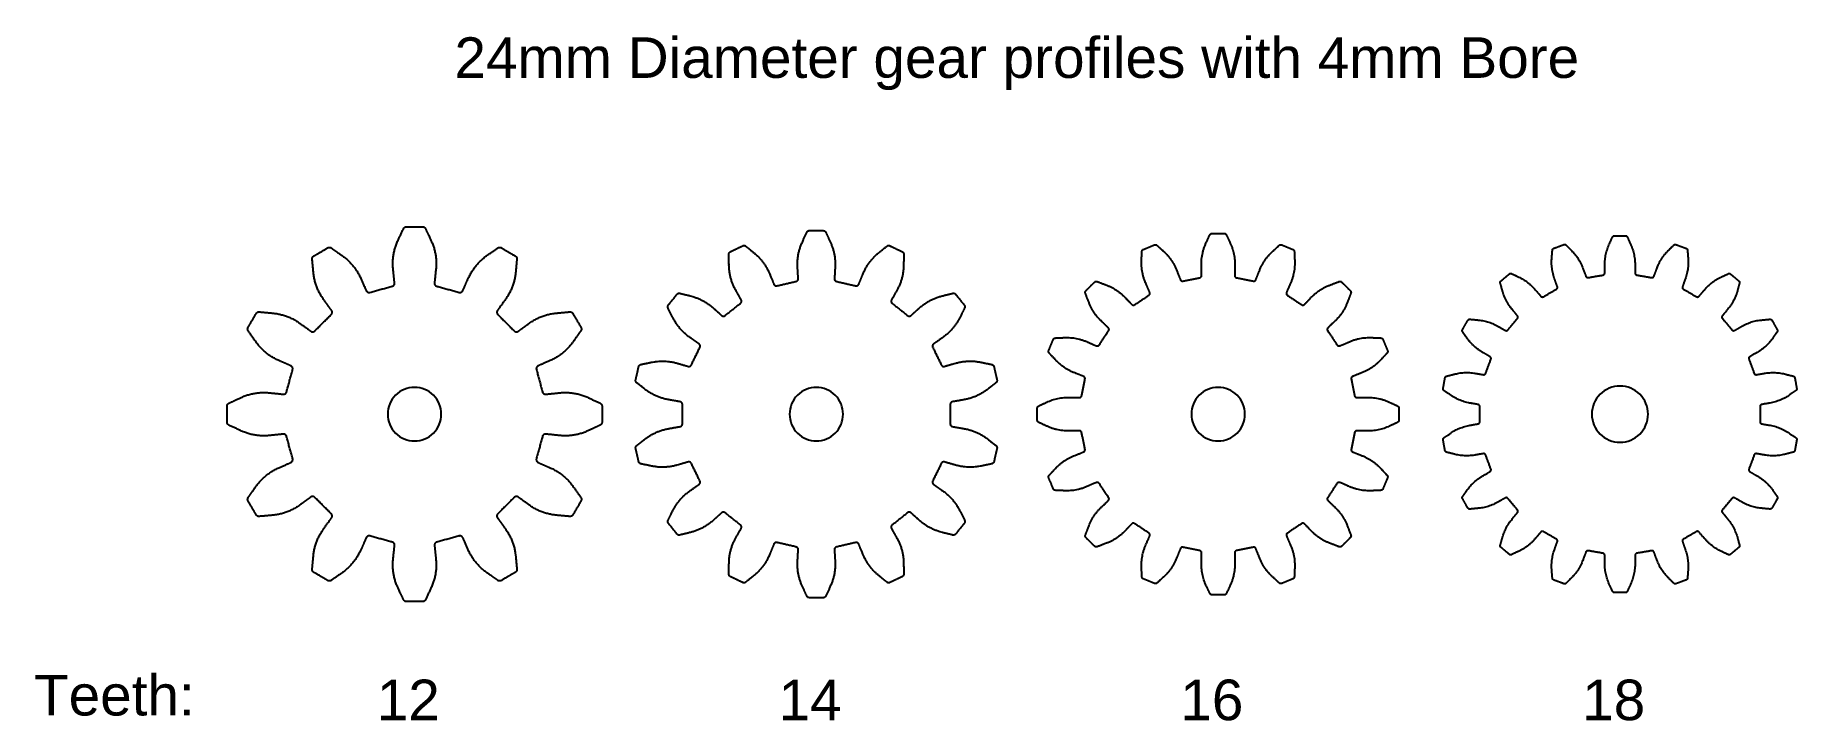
# Model space of a CAD drawing. Extents: x -73 to 59, y -18 to 33.
import ezdxf

# ---------------------------------------------------------------- set-up
doc = ezdxf.new("R2010")
doc.units = 0
doc.header["$LTSCALE"] = 25.4
doc.layers.add('NONE', color=7, linetype='CONTINUOUS')
doc.styles.add('ARIAL', font='Arial')

# ---------------------------------------------------------------- blocks, each defined once
blk = doc.blocks.new('SPUR_GEAR')
at = {"layer": 'NONE', "color": 17, "linetype": 'CONTINUOUS', "flags": 128}
blk.add_lwpolyline([(0, 2, 0.414214), (-2, 0, 0.414214), (0, -2, 0.414214), (2, 0, 0.414214)], format="xyb", close=True, dxfattribs=at)
at = {"layer": 'NONE', "color": 17, "linetype": 'CONTINUOUS'}
blk.add_rational_spline([(-3.33, 9.1), (-3.53, 9.05), (-3.61, 9.24), (-3.81, 9.68), (-4, 10.12), (-4.48, 11.19), (-5.41, 11.85), (-5.82, 12.13), (-6.22, 12.42), (-6.35, 12.5), (-6.48, 12.43), (-7, 12.12), (-7.52, 11.82), (-7.65, 11.75), (-7.64, 11.6), (-7.6, 11.1), (-7.55, 10.61), (-7.45, 9.47), (-6.76, 8.53), (-6.48, 8.13), (-6.19, 7.74), (-6.08, 7.58), (-6.22, 7.44), (-6.83, 6.83), (-7.44, 6.22), (-7.58, 6.08), (-7.74, 6.19), (-8.13, 6.48), (-8.53, 6.76), (-9.47, 7.45), (-10.61, 7.55), (-11.1, 7.6), (-11.6, 7.64), (-11.75, 7.65), (-11.82, 7.52), (-12.12, 7), (-12.43, 6.48), (-12.5, 6.35), (-12.42, 6.22), (-12.13, 5.82), (-11.85, 5.41), (-11.19, 4.48), (-10.12, 4), (-9.68, 3.81), (-9.24, 3.61), (-9.05, 3.53), (-9.1, 3.33), (-9.33, 2.5), (-9.55, 1.67), (-9.6, 1.47), (-9.8, 1.49), (-10.28, 1.54), (-10.77, 1.59), (-11.93, 1.72), (-12.96, 1.24), (-13.41, 1.03), (-13.86, 0.82), (-14, 0.75), (-14, 0.6), (-14, 0), (-14, -0.6), (-14, -0.75), (-13.86, -0.82), (-13.41, -1.03), (-12.96, -1.24), (-11.93, -1.72), (-10.77, -1.59), (-10.28, -1.54), (-9.8, -1.49), (-9.6, -1.47), (-9.55, -1.67), (-9.33, -2.5), (-9.1, -3.33), (-9.05, -3.53), (-9.24, -3.61), (-9.68, -3.81), (-10.12, -4), (-11.19, -4.48), (-11.85, -5.41), (-12.13, -5.82), (-12.42, -6.22), (-12.5, -6.35), (-12.43, -6.48), (-12.12, -7), (-11.82, -7.52), (-11.75, -7.65), (-11.6, -7.64), (-11.1, -7.6), (-10.61, -7.55), (-9.47, -7.45), (-8.53, -6.76), (-8.13, -6.48), (-7.74, -6.19), (-7.58, -6.08), (-7.44, -6.22), (-6.83, -6.83), (-6.22, -7.44), (-6.08, -7.58), (-6.19, -7.74), (-6.48, -8.13), (-6.76, -8.53), (-7.45, -9.47), (-7.55, -10.61), (-7.6, -11.1), (-7.64, -11.6), (-7.65, -11.75), (-7.52, -11.82), (-7, -12.12), (-6.48, -12.43), (-6.35, -12.5), (-6.22, -12.42), (-5.82, -12.13), (-5.41, -11.85), (-4.48, -11.19), (-4, -10.12), (-3.81, -9.68), (-3.61, -9.24), (-3.53, -9.05), (-3.33, -9.1), (-2.5, -9.33), (-1.67, -9.55), (-1.47, -9.6), (-1.49, -9.8), (-1.54, -10.28), (-1.59, -10.77), (-1.72, -11.93), (-1.24, -12.96), (-1.03, -13.41), (-0.82, -13.86), (-0.75, -14), (-0.6, -14), (0, -14), (0.6, -14), (0.75, -14), (0.82, -13.86), (1.03, -13.41), (1.24, -12.96), (1.72, -11.93), (1.59, -10.77), (1.54, -10.28), (1.49, -9.8), (1.47, -9.6), (1.67, -9.55), (2.5, -9.33), (3.33, -9.1), (3.53, -9.05), (3.61, -9.24), (3.81, -9.68), (4, -10.12), (4.48, -11.19), (5.41, -11.85), (5.82, -12.13), (6.22, -12.42), (6.35, -12.5), (6.48, -12.43), (7, -12.12), (7.52, -11.82), (7.65, -11.75), (7.64, -11.6), (7.6, -11.1), (7.55, -10.61), (7.45, -9.47), (6.76, -8.53), (6.48, -8.13), (6.19, -7.74), (6.08, -7.58), (6.22, -7.44), (6.83, -6.83), (7.44, -6.22), (7.58, -6.08), (7.74, -6.19), (8.13, -6.48), (8.53, -6.76), (9.47, -7.45), (10.61, -7.55), (11.1, -7.6), (11.6, -7.64), (11.75, -7.65), (11.82, -7.52), (12.12, -7), (12.43, -6.48), (12.5, -6.35), (12.42, -6.22), (12.13, -5.82), (11.85, -5.41), (11.19, -4.48), (10.12, -4), (9.68, -3.81), (9.24, -3.61), (9.05, -3.53), (9.1, -3.33), (9.33, -2.5), (9.55, -1.67), (9.6, -1.47), (9.8, -1.49), (10.28, -1.54), (10.77, -1.59), (11.93, -1.72), (12.96, -1.24), (13.41, -1.03), (13.86, -0.82), (14, -0.75), (14, -0.6), (14, 0), (14, 0.6), (14, 0.75), (13.86, 0.82), (13.41, 1.03), (12.96, 1.24), (11.93, 1.72), (10.77, 1.59), (10.28, 1.54), (9.8, 1.49), (9.6, 1.47), (9.55, 1.67), (9.33, 2.5), (9.1, 3.33), (9.05, 3.53), (9.24, 3.61), (9.68, 3.81), (10.12, 4), (11.19, 4.48), (11.85, 5.41), (12.13, 5.82), (12.42, 6.22), (12.5, 6.35), (12.43, 6.48), (12.12, 7), (11.82, 7.52), (11.75, 7.65), (11.6, 7.64), (11.1, 7.6), (10.61, 7.55), (9.47, 7.45), (8.53, 6.76), (8.13, 6.48), (7.74, 6.19), (7.58, 6.08), (7.44, 6.22), (6.83, 6.83), (6.22, 7.44), (6.08, 7.58), (6.19, 7.74), (6.48, 8.13), (6.76, 8.53), (7.45, 9.47), (7.55, 10.61), (7.6, 11.1), (7.64, 11.6), (7.65, 11.75), (7.52, 11.82), (7, 12.12), (6.48, 12.43), (6.35, 12.5), (6.22, 12.42), (5.82, 12.13), (5.41, 11.85), (4.48, 11.19), (4, 10.12), (3.81, 9.68), (3.61, 9.24), (3.53, 9.05), (3.33, 9.1), (2.5, 9.33), (1.67, 9.55), (1.47, 9.6), (1.49, 9.8), (1.54, 10.28), (1.59, 10.77), (1.72, 11.93), (1.24, 12.96), (1.03, 13.41), (0.82, 13.86), (0.75, 14), (0.6, 14), (0, 14), (-0.6, 14), (-0.75, 14), (-0.82, 13.86), (-1.03, 13.41), (-1.24, 12.96), (-1.72, 11.93), (-1.59, 10.77), (-1.54, 10.28), (-1.49, 9.8), (-1.47, 9.6), (-1.67, 9.55), (-2.5, 9.33), (-3.33, 9.1)], [1, 0.760247326034, 1, 1, 1, 1, 1, 1, 1, 0.843096600014, 1, 1, 1, 0.843096600014, 1, 1, 1, 1, 1, 1, 1, 0.760247326034, 1, 1, 1, 0.760247326034, 1, 1, 1, 1, 1, 1, 1, 0.843096600014, 1, 1, 1, 0.843096600014, 1, 1, 1, 1, 1, 1, 1, 0.760247326034, 1, 1, 1, 0.760247326034, 1, 1, 1, 1, 1, 1, 1, 0.843096600014, 1, 1, 1, 0.843096600014, 1, 1, 1, 1, 1, 1, 1, 0.760247326034, 1, 1, 1, 0.760247326034, 1, 1, 1, 1, 1, 1, 1, 0.843096600014, 1, 1, 1, 0.843096600014, 1, 1, 1, 1, 1, 1, 1, 0.760247326034, 1, 1, 1, 0.760247326034, 1, 1, 1, 1, 1, 1, 1, 0.843096600014, 1, 1, 1, 0.843096600014, 1, 1, 1, 1, 1, 1, 1, 0.760247326034, 1, 1, 1, 0.760247326034, 1, 1, 1, 1, 1, 1, 1, 0.843096600014, 1, 1, 1, 0.843096600014, 1, 1, 1, 1, 1, 1, 1, 0.760247326034, 1, 1, 1, 0.760247326034, 1, 1, 1, 1, 1, 1, 1, 0.843096600014, 1, 1, 1, 0.843096600014, 1, 1, 1, 1, 1, 1, 1, 0.760247326034, 1, 1, 1, 0.760247326034, 1, 1, 1, 1, 1, 1, 1, 0.843096600014, 1, 1, 1, 0.843096600014, 1, 1, 1, 1, 1, 1, 1, 0.760247326034, 1, 1, 1, 0.760247326034, 1, 1, 1, 1, 1, 1, 1, 0.843096600014, 1, 1, 1, 0.843096600014, 1, 1, 1, 1, 1, 1, 1, 0.760247326034, 1, 1, 1, 0.760247326034, 1, 1, 1, 1, 1, 1, 1, 0.843096600014, 1, 1, 1, 0.843096600014, 1, 1, 1, 1, 1, 1, 1, 0.760247326034, 1, 1, 1, 0.760247326034, 1, 1, 1, 1, 1, 1, 1, 0.843096600014, 1, 1, 1, 0.843096600014, 1, 1, 1, 1, 1, 1, 1, 0.760247326034, 1, 1, 1, 0.760247326034, 1, 1, 1, 1, 1, 1, 1, 0.843096600014, 1, 1, 1, 0.843096600014, 1, 1, 1, 1, 1, 1, 1, 0.760247326034, 1, 1, 1], degree=2, knots=[0, 0, 0, 1, 1, 2, 2, 3, 3, 4, 4, 5, 5, 6, 6, 7, 7, 8, 8, 9, 9, 10, 10, 11, 11, 12, 12, 13, 13, 14, 14, 15, 15, 16, 16, 17, 17, 18, 18, 19, 19, 20, 20, 21, 21, 22, 22, 23, 23, 24, 24, 25, 25, 26, 26, 27, 27, 28, 28, 29, 29, 30, 30, 31, 31, 32, 32, 33, 33, 34, 34, 35, 35, 36, 36, 37, 37, 38, 38, 39, 39, 40, 40, 41, 41, 42, 42, 43, 43, 44, 44, 45, 45, 46, 46, 47, 47, 48, 48, 49, 49, 50, 50, 51, 51, 52, 52, 53, 53, 54, 54, 55, 55, 56, 56, 57, 57, 58, 58, 59, 59, 60, 60, 61, 61, 62, 62, 63, 63, 64, 64, 65, 65, 66, 66, 67, 67, 68, 68, 69, 69, 70, 70, 71, 71, 72, 72, 73, 73, 74, 74, 75, 75, 76, 76, 77, 77, 78, 78, 79, 79, 80, 80, 81, 81, 82, 82, 83, 83, 84, 84, 85, 85, 86, 86, 87, 87, 88, 88, 89, 89, 90, 90, 91, 91, 92, 92, 93, 93, 94, 94, 95, 95, 96, 96, 97, 97, 98, 98, 99, 99, 100, 100, 101, 101, 102, 102, 103, 103, 104, 104, 105, 105, 106, 106, 107, 107, 108, 108, 109, 109, 110, 110, 111, 111, 112, 112, 113, 113, 114, 114, 115, 115, 116, 116, 117, 117, 118, 118, 119, 119, 120, 120, 121, 121, 122, 122, 123, 123, 124, 124, 125, 125, 126, 126, 127, 127, 128, 128, 129, 129, 130, 130, 131, 131, 132, 132, 133, 133, 134, 134, 135, 135, 136, 136, 137, 137, 138, 138, 139, 139, 140, 140, 141, 141, 142, 142, 143, 143, 144, 144, 144], dxfattribs=at)
blk = doc.blocks.new('SPUR_GEAR-1')
at = {"layer": 'NONE', "color": 17, "linetype": 'CONTINUOUS', "flags": 128}
blk.add_lwpolyline([(0, 2, 0.414214), (-2, 0, 0.414214), (0, -2, 0.414214), (2, 0, 0.414214)], format="xyb", close=True, dxfattribs=at)
at = {"layer": 'NONE', "color": 17, "linetype": 'CONTINUOUS'}
blk.add_rational_spline([(-2.94, 9.59), (-3.11, 9.55), (-3.17, 9.71), (-3.33, 10.09), (-3.49, 10.48), (-3.87, 11.4), (-4.62, 12.02), (-4.94, 12.29), (-5.27, 12.55), (-5.37, 12.64), (-5.48, 12.58), (-5.95, 12.36), (-6.42, 12.13), (-6.53, 12.08), (-6.53, 11.95), (-6.52, 11.53), (-6.52, 11.11), (-6.5, 10.14), (-6.02, 9.26), (-5.81, 8.9), (-5.61, 8.53), (-5.53, 8.38), (-5.66, 8.28), (-6.24, 7.82), (-6.81, 7.36), (-6.94, 7.26), (-7.07, 7.37), (-7.38, 7.65), (-7.69, 7.93), (-8.44, 8.59), (-9.38, 8.83), (-9.79, 8.93), (-10.19, 9.03), (-10.32, 9.06), (-10.4, 8.96), (-10.72, 8.55), (-11.05, 8.15), (-11.13, 8.04), (-11.07, 7.93), (-10.88, 7.55), (-10.69, 7.18), (-10.26, 6.31), (-9.44, 5.73), (-9.1, 5.49), (-8.76, 5.25), (-8.62, 5.15), (-8.69, 5), (-9.01, 4.34), (-9.33, 3.68), (-9.4, 3.53), (-9.57, 3.57), (-9.97, 3.69), (-10.37, 3.8), (-11.33, 4.08), (-12.28, 3.88), (-12.69, 3.8), (-13.1, 3.71), (-13.23, 3.68), (-13.26, 3.56), (-13.37, 3.05), (-13.49, 2.55), (-13.51, 2.42), (-13.41, 2.34), (-13.08, 2.09), (-12.75, 1.83), (-11.98, 1.24), (-10.99, 1.07), (-10.58, 1), (-10.17, 0.93), (-10, 0.9), (-10, 0.73), (-10, 0), (-10, -0.73), (-10, -0.9), (-10.17, -0.93), (-10.58, -1), (-10.99, -1.07), (-11.98, -1.24), (-12.75, -1.83), (-13.08, -2.09), (-13.41, -2.34), (-13.51, -2.42), (-13.49, -2.55), (-13.37, -3.05), (-13.26, -3.56), (-13.23, -3.68), (-13.1, -3.71), (-12.69, -3.8), (-12.28, -3.88), (-11.33, -4.08), (-10.37, -3.8), (-9.97, -3.69), (-9.57, -3.57), (-9.4, -3.53), (-9.33, -3.68), (-9.01, -4.34), (-8.69, -5), (-8.62, -5.15), (-8.76, -5.25), (-9.1, -5.49), (-9.44, -5.73), (-10.26, -6.31), (-10.69, -7.18), (-10.88, -7.55), (-11.07, -7.93), (-11.13, -8.04), (-11.05, -8.15), (-10.72, -8.55), (-10.4, -8.96), (-10.32, -9.06), (-10.19, -9.03), (-9.79, -8.93), (-9.38, -8.83), (-8.44, -8.59), (-7.69, -7.93), (-7.38, -7.65), (-7.07, -7.37), (-6.94, -7.26), (-6.81, -7.36), (-6.24, -7.82), (-5.66, -8.28), (-5.53, -8.38), (-5.61, -8.53), (-5.81, -8.9), (-6.02, -9.26), (-6.5, -10.14), (-6.52, -11.11), (-6.52, -11.53), (-6.53, -11.95), (-6.53, -12.08), (-6.42, -12.13), (-5.95, -12.36), (-5.48, -12.58), (-5.37, -12.64), (-5.27, -12.55), (-4.94, -12.29), (-4.62, -12.02), (-3.87, -11.4), (-3.49, -10.48), (-3.33, -10.09), (-3.17, -9.71), (-3.11, -9.55), (-2.94, -9.59), (-2.23, -9.75), (-1.51, -9.92), (-1.35, -9.95), (-1.35, -10.12), (-1.38, -10.54), (-1.4, -10.95), (-1.46, -11.95), (-1.05, -12.83), (-0.88, -13.22), (-0.7, -13.6), (-0.65, -13.71), (-0.52, -13.71), (0, -13.71), (0.52, -13.71), (0.65, -13.71), (0.7, -13.6), (0.88, -13.22), (1.05, -12.83), (1.46, -11.95), (1.4, -10.95), (1.38, -10.54), (1.35, -10.12), (1.35, -9.95), (1.51, -9.92), (2.23, -9.75), (2.94, -9.59), (3.11, -9.55), (3.17, -9.71), (3.33, -10.09), (3.49, -10.48), (3.87, -11.4), (4.62, -12.02), (4.94, -12.29), (5.27, -12.55), (5.37, -12.64), (5.48, -12.58), (5.95, -12.36), (6.42, -12.13), (6.53, -12.08), (6.53, -11.95), (6.52, -11.53), (6.52, -11.11), (6.5, -10.14), (6.02, -9.26), (5.81, -8.9), (5.61, -8.53), (5.53, -8.38), (5.66, -8.28), (6.24, -7.82), (6.81, -7.36), (6.94, -7.26), (7.07, -7.37), (7.38, -7.65), (7.69, -7.93), (8.44, -8.59), (9.38, -8.83), (9.79, -8.93), (10.19, -9.03), (10.32, -9.06), (10.4, -8.96), (10.72, -8.55), (11.05, -8.15), (11.13, -8.04), (11.07, -7.93), (10.88, -7.55), (10.69, -7.18), (10.26, -6.31), (9.44, -5.73), (9.1, -5.49), (8.76, -5.25), (8.62, -5.15), (8.69, -5), (9.01, -4.34), (9.33, -3.68), (9.4, -3.53), (9.57, -3.57), (9.97, -3.69), (10.37, -3.8), (11.33, -4.08), (12.28, -3.88), (12.69, -3.8), (13.1, -3.71), (13.23, -3.68), (13.26, -3.56), (13.37, -3.05), (13.49, -2.55), (13.51, -2.42), (13.41, -2.34), (13.08, -2.09), (12.75, -1.83), (11.98, -1.24), (10.99, -1.07), (10.58, -1), (10.17, -0.93), (10, -0.9), (10, -0.73), (10, 0), (10, 0.73), (10, 0.9), (10.17, 0.93), (10.58, 1), (10.99, 1.07), (11.98, 1.24), (12.75, 1.83), (13.08, 2.09), (13.41, 2.34), (13.51, 2.42), (13.49, 2.55), (13.37, 3.05), (13.26, 3.56), (13.23, 3.68), (13.1, 3.71), (12.69, 3.8), (12.28, 3.88), (11.33, 4.08), (10.37, 3.8), (9.97, 3.69), (9.57, 3.57), (9.4, 3.53), (9.33, 3.68), (9.01, 4.34), (8.69, 5), (8.62, 5.15), (8.76, 5.25), (9.1, 5.49), (9.44, 5.73), (10.26, 6.31), (10.69, 7.18), (10.88, 7.55), (11.07, 7.93), (11.13, 8.04), (11.05, 8.15), (10.72, 8.55), (10.4, 8.96), (10.32, 9.06), (10.19, 9.03), (9.79, 8.93), (9.38, 8.83), (8.44, 8.59), (7.69, 7.93), (7.38, 7.65), (7.07, 7.37), (6.94, 7.26), (6.81, 7.36), (6.24, 7.82), (5.66, 8.28), (5.53, 8.38), (5.61, 8.53), (5.81, 8.9), (6.02, 9.26), (6.5, 10.14), (6.52, 11.11), (6.52, 11.53), (6.53, 11.95), (6.53, 12.08), (6.42, 12.13), (5.95, 12.36), (5.48, 12.58), (5.37, 12.64), (5.27, 12.55), (4.94, 12.29), (4.62, 12.02), (3.87, 11.4), (3.49, 10.48), (3.33, 10.09), (3.17, 9.71), (3.11, 9.55), (2.94, 9.59), (2.23, 9.75), (1.51, 9.92), (1.35, 9.95), (1.35, 10.12), (1.38, 10.54), (1.4, 10.95), (1.46, 11.95), (1.05, 12.83), (0.88, 13.22), (0.7, 13.6), (0.65, 13.71), (0.52, 13.71), (0, 13.71), (-0.52, 13.71), (-0.65, 13.71), (-0.7, 13.6), (-0.88, 13.22), (-1.05, 12.83), (-1.46, 11.95), (-1.4, 10.95), (-1.38, 10.54), (-1.35, 10.12), (-1.35, 9.95), (-1.51, 9.92), (-2.23, 9.75), (-2.94, 9.59)], [1, 0.763767219356, 1, 1, 1, 1, 1, 1, 1, 0.842275960132, 1, 1, 1, 0.842275960132, 1, 1, 1, 1, 1, 1, 1, 0.763767219356, 1, 1, 1, 0.763767219356, 1, 1, 1, 1, 1, 1, 1, 0.842275960132, 1, 1, 1, 0.842275960132, 1, 1, 1, 1, 1, 1, 1, 0.763767219356, 1, 1, 1, 0.763767219356, 1, 1, 1, 1, 1, 1, 1, 0.842275960132, 1, 1, 1, 0.842275960132, 1, 1, 1, 1, 1, 1, 1, 0.763767219356, 1, 1, 1, 0.763767219356, 1, 1, 1, 1, 1, 1, 1, 0.842275960132, 1, 1, 1, 0.842275960132, 1, 1, 1, 1, 1, 1, 1, 0.763767219356, 1, 1, 1, 0.763767219356, 1, 1, 1, 1, 1, 1, 1, 0.842275960132, 1, 1, 1, 0.842275960132, 1, 1, 1, 1, 1, 1, 1, 0.763767219356, 1, 1, 1, 0.763767219356, 1, 1, 1, 1, 1, 1, 1, 0.842275960132, 1, 1, 1, 0.842275960132, 1, 1, 1, 1, 1, 1, 1, 0.763767219356, 1, 1, 1, 0.763767219356, 1, 1, 1, 1, 1, 1, 1, 0.842275960132, 1, 1, 1, 0.842275960132, 1, 1, 1, 1, 1, 1, 1, 0.763767219356, 1, 1, 1, 0.763767219356, 1, 1, 1, 1, 1, 1, 1, 0.842275960132, 1, 1, 1, 0.842275960132, 1, 1, 1, 1, 1, 1, 1, 0.763767219356, 1, 1, 1, 0.763767219356, 1, 1, 1, 1, 1, 1, 1, 0.842275960132, 1, 1, 1, 0.842275960132, 1, 1, 1, 1, 1, 1, 1, 0.763767219356, 1, 1, 1, 0.763767219356, 1, 1, 1, 1, 1, 1, 1, 0.842275960132, 1, 1, 1, 0.842275960132, 1, 1, 1, 1, 1, 1, 1, 0.763767219356, 1, 1, 1, 0.763767219356, 1, 1, 1, 1, 1, 1, 1, 0.842275960132, 1, 1, 1, 0.842275960132, 1, 1, 1, 1, 1, 1, 1, 0.763767219356, 1, 1, 1, 0.763767219356, 1, 1, 1, 1, 1, 1, 1, 0.842275960132, 1, 1, 1, 0.842275960132, 1, 1, 1, 1, 1, 1, 1, 0.763767219356, 1, 1, 1, 0.763767219356, 1, 1, 1, 1, 1, 1, 1, 0.842275960132, 1, 1, 1, 0.842275960132, 1, 1, 1, 1, 1, 1, 1, 0.763767219356, 1, 1, 1, 0.763767219356, 1, 1, 1, 1, 1, 1, 1, 0.842275960132, 1, 1, 1, 0.842275960132, 1, 1, 1, 1, 1, 1, 1, 0.763767219356, 1, 1, 1], degree=2, knots=[0, 0, 0, 1, 1, 2, 2, 3, 3, 4, 4, 5, 5, 6, 6, 7, 7, 8, 8, 9, 9, 10, 10, 11, 11, 12, 12, 13, 13, 14, 14, 15, 15, 16, 16, 17, 17, 18, 18, 19, 19, 20, 20, 21, 21, 22, 22, 23, 23, 24, 24, 25, 25, 26, 26, 27, 27, 28, 28, 29, 29, 30, 30, 31, 31, 32, 32, 33, 33, 34, 34, 35, 35, 36, 36, 37, 37, 38, 38, 39, 39, 40, 40, 41, 41, 42, 42, 43, 43, 44, 44, 45, 45, 46, 46, 47, 47, 48, 48, 49, 49, 50, 50, 51, 51, 52, 52, 53, 53, 54, 54, 55, 55, 56, 56, 57, 57, 58, 58, 59, 59, 60, 60, 61, 61, 62, 62, 63, 63, 64, 64, 65, 65, 66, 66, 67, 67, 68, 68, 69, 69, 70, 70, 71, 71, 72, 72, 73, 73, 74, 74, 75, 75, 76, 76, 77, 77, 78, 78, 79, 79, 80, 80, 81, 81, 82, 82, 83, 83, 84, 84, 85, 85, 86, 86, 87, 87, 88, 88, 89, 89, 90, 90, 91, 91, 92, 92, 93, 93, 94, 94, 95, 95, 96, 96, 97, 97, 98, 98, 99, 99, 100, 100, 101, 101, 102, 102, 103, 103, 104, 104, 105, 105, 106, 106, 107, 107, 108, 108, 109, 109, 110, 110, 111, 111, 112, 112, 113, 113, 114, 114, 115, 115, 116, 116, 117, 117, 118, 118, 119, 119, 120, 120, 121, 121, 122, 122, 123, 123, 124, 124, 125, 125, 126, 126, 127, 127, 128, 128, 129, 129, 130, 130, 131, 131, 132, 132, 133, 133, 134, 134, 135, 135, 136, 136, 137, 137, 138, 138, 139, 139, 140, 140, 141, 141, 142, 142, 143, 143, 144, 144, 145, 145, 146, 146, 147, 147, 148, 148, 149, 149, 150, 150, 151, 151, 152, 152, 153, 153, 154, 154, 155, 155, 156, 156, 157, 157, 158, 158, 159, 159, 160, 160, 161, 161, 162, 162, 163, 163, 164, 164, 165, 165, 166, 166, 167, 167, 168, 168, 168], dxfattribs=at)
blk = doc.blocks.new('SPUR_GEAR-2')
at = {"layer": 'NONE', "color": 17, "linetype": 'CONTINUOUS', "flags": 128}
blk.add_lwpolyline([(0, 2, 0.414214), (-2, 0, 0.414214), (0, -2, 0.414214), (2, 0, 0.414214)], format="xyb", close=True, dxfattribs=at)
at = {"layer": 'NONE', "color": 17, "linetype": 'CONTINUOUS'}
blk.add_rational_spline([(-2.63, 9.94), (-2.77, 9.91), (-2.82, 10.05), (-2.96, 10.39), (-3.09, 10.73), (-3.41, 11.54), (-4.03, 12.12), (-4.29, 12.36), (-4.56, 12.61), (-4.64, 12.69), (-4.75, 12.65), (-5.17, 12.47), (-5.59, 12.3), (-5.69, 12.26), (-5.69, 12.14), (-5.71, 11.78), (-5.72, 11.41), (-5.75, 10.57), (-5.4, 9.77), (-5.25, 9.44), (-5.11, 9.1), (-5.05, 8.97), (-5.17, 8.88), (-5.7, 8.53), (-6.23, 8.18), (-6.35, 8.09), (-6.45, 8.2), (-6.71, 8.46), (-6.96, 8.73), (-7.57, 9.36), (-8.36, 9.65), (-8.7, 9.78), (-9.04, 9.91), (-9.14, 9.95), (-9.22, 9.87), (-9.55, 9.55), (-9.87, 9.22), (-9.95, 9.14), (-9.91, 9.04), (-9.78, 8.7), (-9.65, 8.36), (-9.36, 7.57), (-8.73, 6.96), (-8.46, 6.71), (-8.2, 6.45), (-8.09, 6.35), (-8.18, 6.23), (-8.53, 5.7), (-8.88, 5.17), (-8.97, 5.05), (-9.1, 5.11), (-9.44, 5.25), (-9.77, 5.4), (-10.57, 5.75), (-11.41, 5.72), (-11.78, 5.71), (-12.14, 5.69), (-12.26, 5.69), (-12.3, 5.59), (-12.47, 5.17), (-12.65, 4.75), (-12.69, 4.64), (-12.61, 4.56), (-12.36, 4.29), (-12.12, 4.03), (-11.54, 3.41), (-10.73, 3.09), (-10.39, 2.96), (-10.05, 2.82), (-9.91, 2.77), (-9.94, 2.63), (-10.06, 2), (-10.19, 1.38), (-10.22, 1.23), (-10.36, 1.24), (-10.73, 1.24), (-11.09, 1.25), (-11.97, 1.27), (-12.74, 0.92), (-13.07, 0.77), (-13.4, 0.61), (-13.5, 0.57), (-13.5, 0.45), (-13.5, 0), (-13.5, -0.45), (-13.5, -0.57), (-13.4, -0.61), (-13.07, -0.77), (-12.74, -0.92), (-11.97, -1.27), (-11.09, -1.25), (-10.73, -1.24), (-10.36, -1.24), (-10.22, -1.23), (-10.19, -1.38), (-10.06, -2), (-9.94, -2.63), (-9.91, -2.77), (-10.05, -2.82), (-10.39, -2.96), (-10.73, -3.09), (-11.54, -3.41), (-12.12, -4.03), (-12.36, -4.29), (-12.61, -4.56), (-12.69, -4.64), (-12.65, -4.75), (-12.47, -5.17), (-12.3, -5.59), (-12.26, -5.69), (-12.14, -5.69), (-11.78, -5.71), (-11.41, -5.72), (-10.57, -5.75), (-9.77, -5.4), (-9.44, -5.25), (-9.1, -5.11), (-8.97, -5.05), (-8.88, -5.17), (-8.53, -5.7), (-8.18, -6.23), (-8.09, -6.35), (-8.2, -6.45), (-8.46, -6.71), (-8.73, -6.96), (-9.36, -7.57), (-9.65, -8.36), (-9.78, -8.7), (-9.91, -9.04), (-9.95, -9.14), (-9.87, -9.22), (-9.55, -9.55), (-9.22, -9.87), (-9.14, -9.95), (-9.04, -9.91), (-8.7, -9.78), (-8.36, -9.65), (-7.57, -9.36), (-6.96, -8.73), (-6.71, -8.46), (-6.45, -8.2), (-6.35, -8.09), (-6.23, -8.18), (-5.7, -8.53), (-5.17, -8.88), (-5.05, -8.97), (-5.11, -9.1), (-5.25, -9.44), (-5.4, -9.77), (-5.75, -10.57), (-5.72, -11.41), (-5.71, -11.78), (-5.69, -12.14), (-5.69, -12.26), (-5.59, -12.3), (-5.17, -12.47), (-4.75, -12.65), (-4.64, -12.69), (-4.56, -12.61), (-4.29, -12.36), (-4.03, -12.12), (-3.41, -11.54), (-3.09, -10.73), (-2.96, -10.39), (-2.82, -10.05), (-2.77, -9.91), (-2.63, -9.94), (-2, -10.06), (-1.38, -10.19), (-1.23, -10.22), (-1.24, -10.36), (-1.24, -10.73), (-1.25, -11.09), (-1.27, -11.97), (-0.92, -12.74), (-0.77, -13.07), (-0.61, -13.4), (-0.57, -13.5), (-0.45, -13.5), (0, -13.5), (0.45, -13.5), (0.57, -13.5), (0.61, -13.4), (0.77, -13.07), (0.92, -12.74), (1.27, -11.97), (1.25, -11.09), (1.24, -10.73), (1.24, -10.36), (1.23, -10.22), (1.38, -10.19), (2, -10.06), (2.63, -9.94), (2.77, -9.91), (2.82, -10.05), (2.96, -10.39), (3.09, -10.73), (3.41, -11.54), (4.03, -12.12), (4.29, -12.36), (4.56, -12.61), (4.64, -12.69), (4.75, -12.65), (5.17, -12.47), (5.59, -12.3), (5.69, -12.26), (5.69, -12.14), (5.71, -11.78), (5.72, -11.41), (5.75, -10.57), (5.4, -9.77), (5.25, -9.44), (5.11, -9.1), (5.05, -8.97), (5.17, -8.88), (5.7, -8.53), (6.23, -8.18), (6.35, -8.09), (6.45, -8.2), (6.71, -8.46), (6.96, -8.73), (7.57, -9.36), (8.36, -9.65), (8.7, -9.78), (9.04, -9.91), (9.14, -9.95), (9.22, -9.87), (9.55, -9.55), (9.87, -9.22), (9.95, -9.14), (9.91, -9.04), (9.78, -8.7), (9.65, -8.36), (9.36, -7.57), (8.73, -6.96), (8.46, -6.71), (8.2, -6.45), (8.09, -6.35), (8.18, -6.23), (8.53, -5.7), (8.88, -5.17), (8.97, -5.05), (9.1, -5.11), (9.44, -5.25), (9.77, -5.4), (10.57, -5.75), (11.41, -5.72), (11.78, -5.71), (12.14, -5.69), (12.26, -5.69), (12.3, -5.59), (12.47, -5.17), (12.65, -4.75), (12.69, -4.64), (12.61, -4.56), (12.36, -4.29), (12.12, -4.03), (11.54, -3.41), (10.73, -3.09), (10.39, -2.96), (10.05, -2.82), (9.91, -2.77), (9.94, -2.63), (10.06, -2), (10.19, -1.38), (10.22, -1.23), (10.36, -1.24), (10.73, -1.24), (11.09, -1.25), (11.97, -1.27), (12.74, -0.92), (13.07, -0.77), (13.4, -0.61), (13.5, -0.57), (13.5, -0.45), (13.5, 0), (13.5, 0.45), (13.5, 0.57), (13.4, 0.61), (13.07, 0.77), (12.74, 0.92), (11.97, 1.27), (11.09, 1.25), (10.73, 1.24), (10.36, 1.24), (10.22, 1.23), (10.19, 1.38), (10.06, 2), (9.94, 2.63), (9.91, 2.77), (10.05, 2.82), (10.39, 2.96), (10.73, 3.09), (11.54, 3.41), (12.12, 4.03), (12.36, 4.29), (12.61, 4.56), (12.69, 4.64), (12.65, 4.75), (12.47, 5.17), (12.3, 5.59), (12.26, 5.69), (12.14, 5.69), (11.78, 5.71), (11.41, 5.72), (10.57, 5.75), (9.77, 5.4), (9.44, 5.25), (9.1, 5.11), (8.97, 5.05), (8.88, 5.17), (8.53, 5.7), (8.18, 6.23), (8.09, 6.35), (8.2, 6.45), (8.46, 6.71), (8.73, 6.96), (9.36, 7.57), (9.65, 8.36), (9.78, 8.7), (9.91, 9.04), (9.95, 9.14), (9.87, 9.22), (9.55, 9.55), (9.22, 9.87), (9.14, 9.95), (9.04, 9.91), (8.7, 9.78), (8.36, 9.65), (7.57, 9.36), (6.96, 8.73), (6.71, 8.46), (6.45, 8.2), (6.35, 8.09), (6.23, 8.18), (5.7, 8.53), (5.17, 8.88), (5.05, 8.97), (5.11, 9.1), (5.25, 9.44), (5.4, 9.77), (5.75, 10.57), (5.72, 11.41), (5.71, 11.78), (5.69, 12.14), (5.69, 12.26), (5.59, 12.3), (5.17, 12.47), (4.75, 12.65), (4.64, 12.69), (4.56, 12.61), (4.29, 12.36), (4.03, 12.12), (3.41, 11.54), (3.09, 10.73), (2.96, 10.39), (2.82, 10.05), (2.77, 9.91), (2.63, 9.94), (2, 10.06), (1.38, 10.19), (1.23, 10.22), (1.24, 10.36), (1.24, 10.73), (1.25, 11.09), (1.27, 11.97), (0.92, 12.74), (0.77, 13.07), (0.61, 13.4), (0.57, 13.5), (0.45, 13.5), (0, 13.5), (-0.45, 13.5), (-0.57, 13.5), (-0.61, 13.4), (-0.77, 13.07), (-0.92, 12.74), (-1.27, 11.97), (-1.25, 11.09), (-1.24, 10.73), (-1.24, 10.36), (-1.23, 10.22), (-1.38, 10.19), (-2, 10.06), (-2.63, 9.94)], [1, 0.766473141557, 1, 1, 1, 1, 1, 1, 1, 0.841631747123, 1, 1, 1, 0.841631747123, 1, 1, 1, 1, 1, 1, 1, 0.766473141557, 1, 1, 1, 0.766473141557, 1, 1, 1, 1, 1, 1, 1, 0.841631747123, 1, 1, 1, 0.841631747123, 1, 1, 1, 1, 1, 1, 1, 0.766473141557, 1, 1, 1, 0.766473141557, 1, 1, 1, 1, 1, 1, 1, 0.841631747123, 1, 1, 1, 0.841631747123, 1, 1, 1, 1, 1, 1, 1, 0.766473141557, 1, 1, 1, 0.766473141557, 1, 1, 1, 1, 1, 1, 1, 0.841631747123, 1, 1, 1, 0.841631747123, 1, 1, 1, 1, 1, 1, 1, 0.766473141557, 1, 1, 1, 0.766473141557, 1, 1, 1, 1, 1, 1, 1, 0.841631747123, 1, 1, 1, 0.841631747123, 1, 1, 1, 1, 1, 1, 1, 0.766473141557, 1, 1, 1, 0.766473141557, 1, 1, 1, 1, 1, 1, 1, 0.841631747123, 1, 1, 1, 0.841631747123, 1, 1, 1, 1, 1, 1, 1, 0.766473141557, 1, 1, 1, 0.766473141557, 1, 1, 1, 1, 1, 1, 1, 0.841631747123, 1, 1, 1, 0.841631747123, 1, 1, 1, 1, 1, 1, 1, 0.766473141557, 1, 1, 1, 0.766473141557, 1, 1, 1, 1, 1, 1, 1, 0.841631747123, 1, 1, 1, 0.841631747123, 1, 1, 1, 1, 1, 1, 1, 0.766473141557, 1, 1, 1, 0.766473141557, 1, 1, 1, 1, 1, 1, 1, 0.841631747123, 1, 1, 1, 0.841631747123, 1, 1, 1, 1, 1, 1, 1, 0.766473141557, 1, 1, 1, 0.766473141557, 1, 1, 1, 1, 1, 1, 1, 0.841631747123, 1, 1, 1, 0.841631747123, 1, 1, 1, 1, 1, 1, 1, 0.766473141557, 1, 1, 1, 0.766473141557, 1, 1, 1, 1, 1, 1, 1, 0.841631747123, 1, 1, 1, 0.841631747123, 1, 1, 1, 1, 1, 1, 1, 0.766473141557, 1, 1, 1, 0.766473141557, 1, 1, 1, 1, 1, 1, 1, 0.841631747123, 1, 1, 1, 0.841631747123, 1, 1, 1, 1, 1, 1, 1, 0.766473141557, 1, 1, 1, 0.766473141557, 1, 1, 1, 1, 1, 1, 1, 0.841631747123, 1, 1, 1, 0.841631747123, 1, 1, 1, 1, 1, 1, 1, 0.766473141557, 1, 1, 1, 0.766473141557, 1, 1, 1, 1, 1, 1, 1, 0.841631747123, 1, 1, 1, 0.841631747123, 1, 1, 1, 1, 1, 1, 1, 0.766473141557, 1, 1, 1, 0.766473141557, 1, 1, 1, 1, 1, 1, 1, 0.841631747123, 1, 1, 1, 0.841631747123, 1, 1, 1, 1, 1, 1, 1, 0.766473141557, 1, 1, 1, 0.766473141557, 1, 1, 1, 1, 1, 1, 1, 0.841631747123, 1, 1, 1, 0.841631747123, 1, 1, 1, 1, 1, 1, 1, 0.766473141557, 1, 1, 1], degree=2, knots=[0, 0, 0, 1, 1, 2, 2, 3, 3, 4, 4, 5, 5, 6, 6, 7, 7, 8, 8, 9, 9, 10, 10, 11, 11, 12, 12, 13, 13, 14, 14, 15, 15, 16, 16, 17, 17, 18, 18, 19, 19, 20, 20, 21, 21, 22, 22, 23, 23, 24, 24, 25, 25, 26, 26, 27, 27, 28, 28, 29, 29, 30, 30, 31, 31, 32, 32, 33, 33, 34, 34, 35, 35, 36, 36, 37, 37, 38, 38, 39, 39, 40, 40, 41, 41, 42, 42, 43, 43, 44, 44, 45, 45, 46, 46, 47, 47, 48, 48, 49, 49, 50, 50, 51, 51, 52, 52, 53, 53, 54, 54, 55, 55, 56, 56, 57, 57, 58, 58, 59, 59, 60, 60, 61, 61, 62, 62, 63, 63, 64, 64, 65, 65, 66, 66, 67, 67, 68, 68, 69, 69, 70, 70, 71, 71, 72, 72, 73, 73, 74, 74, 75, 75, 76, 76, 77, 77, 78, 78, 79, 79, 80, 80, 81, 81, 82, 82, 83, 83, 84, 84, 85, 85, 86, 86, 87, 87, 88, 88, 89, 89, 90, 90, 91, 91, 92, 92, 93, 93, 94, 94, 95, 95, 96, 96, 97, 97, 98, 98, 99, 99, 100, 100, 101, 101, 102, 102, 103, 103, 104, 104, 105, 105, 106, 106, 107, 107, 108, 108, 109, 109, 110, 110, 111, 111, 112, 112, 113, 113, 114, 114, 115, 115, 116, 116, 117, 117, 118, 118, 119, 119, 120, 120, 121, 121, 122, 122, 123, 123, 124, 124, 125, 125, 126, 126, 127, 127, 128, 128, 129, 129, 130, 130, 131, 131, 132, 132, 133, 133, 134, 134, 135, 135, 136, 136, 137, 137, 138, 138, 139, 139, 140, 140, 141, 141, 142, 142, 143, 143, 144, 144, 145, 145, 146, 146, 147, 147, 148, 148, 149, 149, 150, 150, 151, 151, 152, 152, 153, 153, 154, 154, 155, 155, 156, 156, 157, 157, 158, 158, 159, 159, 160, 160, 161, 161, 162, 162, 163, 163, 164, 164, 165, 165, 166, 166, 167, 167, 168, 168, 169, 169, 170, 170, 171, 171, 172, 172, 173, 173, 174, 174, 175, 175, 176, 176, 177, 177, 178, 178, 179, 179, 180, 180, 181, 181, 182, 182, 183, 183, 184, 184, 185, 185, 186, 186, 187, 187, 188, 188, 189, 189, 190, 190, 191, 191, 192, 192, 192], dxfattribs=at)
blk = doc.blocks.new('SPUR_GEAR-3')
at = {"layer": 'NONE', "color": 17, "linetype": 'CONTINUOUS', "flags": 128}
blk.add_lwpolyline([(0, 2.1, 0.414214), (-2.1, 0, 0.414214), (0, -2.1, 0.414214), (2.1, 0, 0.414214)], format="xyb", close=True, dxfattribs=at)
at = {"layer": 'NONE', "color": 17, "linetype": 'CONTINUOUS'}
blk.add_rational_spline([(-2.37, 10.2), (-2.5, 10.18), (-2.54, 10.3), (-2.66, 10.6), (-2.77, 10.91), (-3.04, 11.64), (-3.56, 12.17), (-3.79, 12.4), (-4.02, 12.63), (-4.09, 12.7), (-4.18, 12.67), (-4.56, 12.53), (-4.94, 12.39), (-5.03, 12.36), (-5.04, 12.26), (-5.07, 11.94), (-5.09, 11.62), (-5.15, 10.87), (-4.89, 10.14), (-4.78, 9.83), (-4.67, 9.52), (-4.63, 9.4), (-4.74, 9.34), (-5.23, 9.06), (-5.71, 8.77), (-5.83, 8.71), (-5.91, 8.81), (-6.12, 9.06), (-6.33, 9.3), (-6.84, 9.9), (-7.51, 10.22), (-7.8, 10.36), (-8.09, 10.49), (-8.18, 10.54), (-8.26, 10.47), (-8.57, 10.21), (-8.88, 9.95), (-8.96, 9.89), (-8.93, 9.79), (-8.84, 9.48), (-8.76, 9.17), (-8.56, 8.46), (-8.06, 7.85), (-7.86, 7.6), (-7.65, 7.35), (-7.56, 7.25), (-7.65, 7.15), (-8.01, 6.72), (-8.37, 6.29), (-8.45, 6.19), (-8.57, 6.26), (-8.85, 6.42), (-9.13, 6.58), (-9.81, 6.96), (-10.55, 7.03), (-10.87, 7.06), (-11.19, 7.09), (-11.29, 7.1), (-11.35, 7.02), (-11.55, 6.67), (-11.75, 6.32), (-11.8, 6.23), (-11.74, 6.15), (-11.55, 5.89), (-11.37, 5.62), (-10.94, 5.02), (-10.26, 4.62), (-9.98, 4.46), (-9.7, 4.29), (-9.59, 4.23), (-9.63, 4.1), (-9.83, 3.58), (-10.02, 3.05), (-10.06, 2.93), (-10.19, 2.95), (-10.51, 3), (-10.83, 3.06), (-11.6, 3.18), (-12.32, 3), (-12.63, 2.92), (-12.95, 2.84), (-13.04, 2.81), (-13.06, 2.71), (-13.13, 2.32), (-13.2, 1.92), (-13.22, 1.82), (-13.14, 1.76), (-12.87, 1.58), (-12.61, 1.4), (-11.99, 0.98), (-11.22, 0.83), (-10.9, 0.78), (-10.58, 0.72), (-10.46, 0.69), (-10.46, 0.56), (-10.46, 0), (-10.46, -0.56), (-10.46, -0.69), (-10.58, -0.72), (-10.9, -0.78), (-11.22, -0.83), (-11.99, -0.98), (-12.61, -1.4), (-12.87, -1.58), (-13.14, -1.76), (-13.22, -1.82), (-13.2, -1.92), (-13.13, -2.32), (-13.06, -2.71), (-13.04, -2.81), (-12.95, -2.84), (-12.63, -2.92), (-12.32, -3), (-11.6, -3.18), (-10.83, -3.06), (-10.51, -3), (-10.19, -2.95), (-10.06, -2.93), (-10.02, -3.05), (-9.83, -3.58), (-9.63, -4.1), (-9.59, -4.23), (-9.7, -4.29), (-9.98, -4.46), (-10.26, -4.62), (-10.94, -5.02), (-11.37, -5.62), (-11.55, -5.89), (-11.74, -6.15), (-11.8, -6.23), (-11.75, -6.32), (-11.55, -6.67), (-11.35, -7.02), (-11.29, -7.1), (-11.19, -7.09), (-10.87, -7.06), (-10.55, -7.03), (-9.81, -6.96), (-9.13, -6.58), (-8.85, -6.42), (-8.57, -6.26), (-8.45, -6.19), (-8.37, -6.29), (-8.01, -6.72), (-7.65, -7.15), (-7.56, -7.25), (-7.65, -7.35), (-7.86, -7.6), (-8.06, -7.85), (-8.56, -8.46), (-8.76, -9.17), (-8.84, -9.48), (-8.93, -9.79), (-8.96, -9.89), (-8.88, -9.95), (-8.57, -10.21), (-8.26, -10.47), (-8.18, -10.54), (-8.09, -10.49), (-7.8, -10.36), (-7.51, -10.22), (-6.84, -9.9), (-6.33, -9.3), (-6.12, -9.06), (-5.91, -8.81), (-5.83, -8.71), (-5.71, -8.77), (-5.23, -9.06), (-4.74, -9.34), (-4.63, -9.4), (-4.67, -9.52), (-4.78, -9.83), (-4.89, -10.14), (-5.15, -10.87), (-5.09, -11.62), (-5.07, -11.94), (-5.04, -12.26), (-5.03, -12.36), (-4.94, -12.39), (-4.56, -12.53), (-4.18, -12.67), (-4.09, -12.7), (-4.02, -12.63), (-3.79, -12.4), (-3.56, -12.17), (-3.04, -11.64), (-2.77, -10.91), (-2.66, -10.6), (-2.54, -10.3), (-2.5, -10.18), (-2.37, -10.2), (-1.82, -10.3), (-1.26, -10.39), (-1.13, -10.42), (-1.13, -10.55), (-1.13, -10.87), (-1.13, -11.2), (-1.12, -11.98), (-0.81, -12.66), (-0.68, -12.95), (-0.55, -13.24), (-0.5, -13.33), (-0.4, -13.33), (0, -13.33), (0.4, -13.33), (0.5, -13.33), (0.55, -13.24), (0.68, -12.95), (0.81, -12.66), (1.12, -11.98), (1.13, -11.2), (1.13, -10.87), (1.13, -10.55), (1.13, -10.42), (1.26, -10.39), (1.82, -10.3), (2.37, -10.2), (2.5, -10.18), (2.54, -10.3), (2.66, -10.6), (2.77, -10.91), (3.04, -11.64), (3.56, -12.17), (3.79, -12.4), (4.02, -12.63), (4.09, -12.7), (4.18, -12.67), (4.56, -12.53), (4.94, -12.39), (5.03, -12.36), (5.04, -12.26), (5.07, -11.94), (5.09, -11.62), (5.15, -10.87), (4.89, -10.14), (4.78, -9.83), (4.67, -9.52), (4.63, -9.4), (4.74, -9.34), (5.23, -9.06), (5.71, -8.77), (5.83, -8.71), (5.91, -8.81), (6.12, -9.06), (6.33, -9.3), (6.84, -9.9), (7.51, -10.22), (7.8, -10.36), (8.09, -10.49), (8.18, -10.54), (8.26, -10.47), (8.57, -10.21), (8.88, -9.95), (8.96, -9.89), (8.93, -9.79), (8.84, -9.48), (8.76, -9.17), (8.56, -8.46), (8.06, -7.85), (7.86, -7.6), (7.65, -7.35), (7.56, -7.25), (7.65, -7.15), (8.01, -6.72), (8.37, -6.29), (8.45, -6.19), (8.57, -6.26), (8.85, -6.42), (9.13, -6.58), (9.81, -6.96), (10.55, -7.03), (10.87, -7.06), (11.19, -7.09), (11.29, -7.1), (11.35, -7.02), (11.55, -6.67), (11.75, -6.32), (11.8, -6.23), (11.74, -6.15), (11.55, -5.89), (11.37, -5.62), (10.94, -5.02), (10.26, -4.62), (9.98, -4.46), (9.7, -4.29), (9.59, -4.23), (9.63, -4.1), (9.83, -3.58), (10.02, -3.05), (10.06, -2.93), (10.19, -2.95), (10.51, -3), (10.83, -3.06), (11.6, -3.18), (12.32, -3), (12.63, -2.92), (12.95, -2.84), (13.04, -2.81), (13.06, -2.71), (13.13, -2.32), (13.2, -1.92), (13.22, -1.82), (13.14, -1.76), (12.87, -1.58), (12.61, -1.4), (11.99, -0.98), (11.22, -0.83), (10.9, -0.78), (10.58, -0.72), (10.46, -0.69), (10.46, -0.56), (10.46, 0), (10.46, 0.56), (10.46, 0.69), (10.58, 0.72), (10.9, 0.78), (11.22, 0.83), (11.99, 0.98), (12.61, 1.4), (12.87, 1.58), (13.14, 1.76), (13.22, 1.82), (13.2, 1.92), (13.13, 2.32), (13.06, 2.71), (13.04, 2.81), (12.95, 2.84), (12.63, 2.92), (12.32, 3), (11.6, 3.18), (10.83, 3.06), (10.51, 3), (10.19, 2.95), (10.06, 2.93), (10.02, 3.05), (9.83, 3.58), (9.63, 4.1), (9.59, 4.23), (9.7, 4.29), (9.98, 4.46), (10.26, 4.62), (10.94, 5.02), (11.37, 5.62), (11.55, 5.89), (11.74, 6.15), (11.8, 6.23), (11.75, 6.32), (11.55, 6.67), (11.35, 7.02), (11.29, 7.1), (11.19, 7.09), (10.87, 7.06), (10.55, 7.03), (9.81, 6.96), (9.13, 6.58), (8.85, 6.42), (8.57, 6.26), (8.45, 6.19), (8.37, 6.29), (8.01, 6.72), (7.65, 7.15), (7.56, 7.25), (7.65, 7.35), (7.86, 7.6), (8.06, 7.85), (8.56, 8.46), (8.76, 9.17), (8.84, 9.48), (8.93, 9.79), (8.96, 9.89), (8.88, 9.95), (8.57, 10.21), (8.26, 10.47), (8.18, 10.54), (8.09, 10.49), (7.8, 10.36), (7.51, 10.22), (6.84, 9.9), (6.33, 9.3), (6.12, 9.06), (5.91, 8.81), (5.83, 8.71), (5.71, 8.77), (5.23, 9.06), (4.74, 9.34), (4.63, 9.4), (4.67, 9.52), (4.78, 9.83), (4.89, 10.14), (5.15, 10.87), (5.09, 11.62), (5.07, 11.94), (5.04, 12.26), (5.03, 12.36), (4.94, 12.39), (4.56, 12.53), (4.18, 12.67), (4.09, 12.7), (4.02, 12.63), (3.79, 12.4), (3.56, 12.17), (3.04, 11.64), (2.77, 10.91), (2.66, 10.6), (2.54, 10.3), (2.5, 10.18), (2.37, 10.2), (1.82, 10.3), (1.26, 10.39), (1.13, 10.42), (1.13, 10.55), (1.13, 10.87), (1.13, 11.2), (1.12, 11.98), (0.81, 12.66), (0.68, 12.95), (0.55, 13.24), (0.5, 13.33), (0.4, 13.33), (0, 13.33), (-0.4, 13.33), (-0.5, 13.33), (-0.55, 13.24), (-0.68, 12.95), (-0.81, 12.66), (-1.12, 11.98), (-1.13, 11.2), (-1.13, 10.87), (-1.13, 10.55), (-1.13, 10.42), (-1.26, 10.39), (-1.82, 10.3), (-2.37, 10.2)], [1, 0.768593783158, 1, 1, 1, 1, 1, 1, 1, 0.841113834843, 1, 1, 1, 0.841113834843, 1, 1, 1, 1, 1, 1, 1, 0.768593783158, 1, 1, 1, 0.768593783158, 1, 1, 1, 1, 1, 1, 1, 0.841113834843, 1, 1, 1, 0.841113834843, 1, 1, 1, 1, 1, 1, 1, 0.768593783158, 1, 1, 1, 0.768593783158, 1, 1, 1, 1, 1, 1, 1, 0.841113834843, 1, 1, 1, 0.841113834843, 1, 1, 1, 1, 1, 1, 1, 0.768593783158, 1, 1, 1, 0.768593783158, 1, 1, 1, 1, 1, 1, 1, 0.841113834843, 1, 1, 1, 0.841113834843, 1, 1, 1, 1, 1, 1, 1, 0.768593783158, 1, 1, 1, 0.768593783158, 1, 1, 1, 1, 1, 1, 1, 0.841113834843, 1, 1, 1, 0.841113834843, 1, 1, 1, 1, 1, 1, 1, 0.768593783158, 1, 1, 1, 0.768593783158, 1, 1, 1, 1, 1, 1, 1, 0.841113834843, 1, 1, 1, 0.841113834843, 1, 1, 1, 1, 1, 1, 1, 0.768593783158, 1, 1, 1, 0.768593783158, 1, 1, 1, 1, 1, 1, 1, 0.841113834843, 1, 1, 1, 0.841113834843, 1, 1, 1, 1, 1, 1, 1, 0.768593783158, 1, 1, 1, 0.768593783158, 1, 1, 1, 1, 1, 1, 1, 0.841113834843, 1, 1, 1, 0.841113834843, 1, 1, 1, 1, 1, 1, 1, 0.768593783158, 1, 1, 1, 0.768593783158, 1, 1, 1, 1, 1, 1, 1, 0.841113834843, 1, 1, 1, 0.841113834843, 1, 1, 1, 1, 1, 1, 1, 0.768593783158, 1, 1, 1, 0.768593783158, 1, 1, 1, 1, 1, 1, 1, 0.841113834843, 1, 1, 1, 0.841113834843, 1, 1, 1, 1, 1, 1, 1, 0.768593783158, 1, 1, 1, 0.768593783158, 1, 1, 1, 1, 1, 1, 1, 0.841113834843, 1, 1, 1, 0.841113834843, 1, 1, 1, 1, 1, 1, 1, 0.768593783158, 1, 1, 1, 0.768593783158, 1, 1, 1, 1, 1, 1, 1, 0.841113834843, 1, 1, 1, 0.841113834843, 1, 1, 1, 1, 1, 1, 1, 0.768593783158, 1, 1, 1, 0.768593783158, 1, 1, 1, 1, 1, 1, 1, 0.841113834843, 1, 1, 1, 0.841113834843, 1, 1, 1, 1, 1, 1, 1, 0.768593783158, 1, 1, 1, 0.768593783158, 1, 1, 1, 1, 1, 1, 1, 0.841113834843, 1, 1, 1, 0.841113834843, 1, 1, 1, 1, 1, 1, 1, 0.768593783158, 1, 1, 1, 0.768593783158, 1, 1, 1, 1, 1, 1, 1, 0.841113834843, 1, 1, 1, 0.841113834843, 1, 1, 1, 1, 1, 1, 1, 0.768593783158, 1, 1, 1, 0.768593783158, 1, 1, 1, 1, 1, 1, 1, 0.841113834843, 1, 1, 1, 0.841113834843, 1, 1, 1, 1, 1, 1, 1, 0.768593783158, 1, 1, 1, 0.768593783158, 1, 1, 1, 1, 1, 1, 1, 0.841113834843, 1, 1, 1, 0.841113834843, 1, 1, 1, 1, 1, 1, 1, 0.768593783158, 1, 1, 1, 0.768593783158, 1, 1, 1, 1, 1, 1, 1, 0.841113834843, 1, 1, 1, 0.841113834843, 1, 1, 1, 1, 1, 1, 1, 0.768593783158, 1, 1, 1], degree=2, knots=[0, 0, 0, 1, 1, 2, 2, 3, 3, 4, 4, 5, 5, 6, 6, 7, 7, 8, 8, 9, 9, 10, 10, 11, 11, 12, 12, 13, 13, 14, 14, 15, 15, 16, 16, 17, 17, 18, 18, 19, 19, 20, 20, 21, 21, 22, 22, 23, 23, 24, 24, 25, 25, 26, 26, 27, 27, 28, 28, 29, 29, 30, 30, 31, 31, 32, 32, 33, 33, 34, 34, 35, 35, 36, 36, 37, 37, 38, 38, 39, 39, 40, 40, 41, 41, 42, 42, 43, 43, 44, 44, 45, 45, 46, 46, 47, 47, 48, 48, 49, 49, 50, 50, 51, 51, 52, 52, 53, 53, 54, 54, 55, 55, 56, 56, 57, 57, 58, 58, 59, 59, 60, 60, 61, 61, 62, 62, 63, 63, 64, 64, 65, 65, 66, 66, 67, 67, 68, 68, 69, 69, 70, 70, 71, 71, 72, 72, 73, 73, 74, 74, 75, 75, 76, 76, 77, 77, 78, 78, 79, 79, 80, 80, 81, 81, 82, 82, 83, 83, 84, 84, 85, 85, 86, 86, 87, 87, 88, 88, 89, 89, 90, 90, 91, 91, 92, 92, 93, 93, 94, 94, 95, 95, 96, 96, 97, 97, 98, 98, 99, 99, 100, 100, 101, 101, 102, 102, 103, 103, 104, 104, 105, 105, 106, 106, 107, 107, 108, 108, 109, 109, 110, 110, 111, 111, 112, 112, 113, 113, 114, 114, 115, 115, 116, 116, 117, 117, 118, 118, 119, 119, 120, 120, 121, 121, 122, 122, 123, 123, 124, 124, 125, 125, 126, 126, 127, 127, 128, 128, 129, 129, 130, 130, 131, 131, 132, 132, 133, 133, 134, 134, 135, 135, 136, 136, 137, 137, 138, 138, 139, 139, 140, 140, 141, 141, 142, 142, 143, 143, 144, 144, 145, 145, 146, 146, 147, 147, 148, 148, 149, 149, 150, 150, 151, 151, 152, 152, 153, 153, 154, 154, 155, 155, 156, 156, 157, 157, 158, 158, 159, 159, 160, 160, 161, 161, 162, 162, 163, 163, 164, 164, 165, 165, 166, 166, 167, 167, 168, 168, 169, 169, 170, 170, 171, 171, 172, 172, 173, 173, 174, 174, 175, 175, 176, 176, 177, 177, 178, 178, 179, 179, 180, 180, 181, 181, 182, 182, 183, 183, 184, 184, 185, 185, 186, 186, 187, 187, 188, 188, 189, 189, 190, 190, 191, 191, 192, 192, 193, 193, 194, 194, 195, 195, 196, 196, 197, 197, 198, 198, 199, 199, 200, 200, 201, 201, 202, 202, 203, 203, 204, 204, 205, 205, 206, 206, 207, 207, 208, 208, 209, 209, 210, 210, 211, 211, 212, 212, 213, 213, 214, 214, 215, 215, 216, 216, 216], dxfattribs=at)

msp = doc.modelspace()

# ---------------------------------------------------------------- block references
at = {"layer": 'NONE', "color": 17}
for name, p in [('SPUR_GEAR', (-44.61, 4.94)), ('SPUR_GEAR-1', (-14.61, 4.94)), ('SPUR_GEAR-2', (15.39, 4.94)), ('SPUR_GEAR-3', (45.39, 4.94))]:
    msp.add_blockref(name, p, dxfattribs=at)

# ---------------------------------------------------------------- texts
at = {"layer": 'NONE', "color": 17, "attachment_point": 1, "style": 'ARIAL'}
for s, insert, char_height in [('24mm Diameter gear profiles with 4mm Bore', (-41.63, 33.09), 3.0303), ('Teeth:', (-73.02, -14.54), 3.03), ('12', (-47.43, -14.89), 3.03), ('14', (-17.43, -14.89), 3.03), ('16', (12.57, -14.89), 3.03), ('18', (42.57, -14.89), 3.03)]:
    msp.add_mtext(s, dxfattribs=dict(at, insert=insert, char_height=char_height))

doc.saveas('drawing.dxf')
